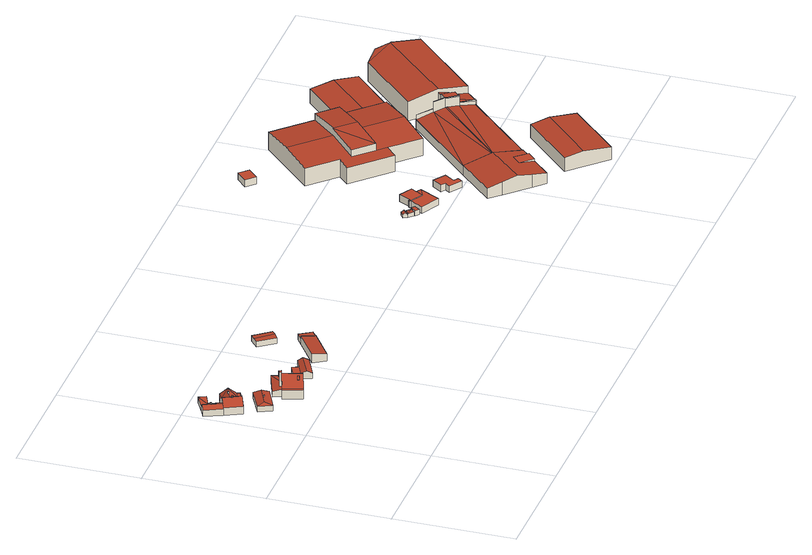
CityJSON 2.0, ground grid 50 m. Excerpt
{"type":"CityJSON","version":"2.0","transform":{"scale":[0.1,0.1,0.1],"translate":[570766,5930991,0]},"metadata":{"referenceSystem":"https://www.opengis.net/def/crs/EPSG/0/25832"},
"CityObjects":{
"building1":{"type":"Building","attributes":{"Grundfläche 2D":"142.577987","Grundhöhe NN":"1.070"},"children":["building1-1","building1-2","building1-3"],"geometry":[{"type":"Solid","lod":"3","boundaries":[[[[0,1,2,3,4,5]],[[6,7,1,0,8,9,10]],[[11,12,7,6,13,6,10,9]],[[14,15,16,17]],[[18,19,20,14]],[[21,15,14]],[[22,21,14,20,23]],[[24,25,26,27]],[[28,29,25,24,27,19,30]],[[26,27,26,25]],[[19,27,26,25,29,31,32,33,20]],[[34,35,36,37]],[[38,33,36,35]],[[21,33,38]],[[20,33,21,22,23]],[[39,40,41]],[[42,43,44,45,40,39]],[[33,32,36]],[[36,32,31,37]],[[2,46,47,40,3]],[[3,40,45,4]],[[4,45,44,5]],[[5,44,43,0]],[[0,43,42,8]],[[9,8,42,48,49,11]],[[12,11,49,50]],[[14,17,51,52]],[[1,7,12,30,19,18,14,52,46,2]],[[30,12,50,53,28]],[[37,31,29,28,53,54]],[[34,37,54,55]],[[35,34,55,56]],[[38,35,56,57]],[[15,21,38,57,58]],[[17,16,15,58,59,51]],[[41,40,47,60]],[[39,41,60,61]],[[42,39,61,48]],[[46,52,51,59,58,57,56,55,54,53,50,49,48,61,60,47]]]],"semantics":{"surfaces":[{"type":"RoofSurface"},{"type":"WallSurface"},{"type":"GroundSurface"}],"values":[[0,0,0,0,0,0,0,0,0,0,0,0,0,0,0,0,0,1,1,1,1,1,1,1,1,1,1,1,1,1,1,1,1,1,1,1,1,1,2]]}}]},
"building1-1":{"type":"BuildingInstallation","parents":["building1"],"geometry":[{"type":"MultiSurface","lod":"3","boundaries":[[[62,63,64,65,66,67,68]],[[67,66,65,69,13,70]],[[70,6,68,67]],[[6,71,62,68]],[[63,62,71,72]],[[72,10,69,65,64,63]]],"semantics":{"surfaces":[{"type":"RoofSurface"},{"type":"WallSurface"}],"values":[0,1,1,1,1,1]}}]},
"building1-2":{"type":"BuildingInstallation","parents":["building1"],"geometry":[{"type":"MultiSurface","lod":"3","boundaries":[[[73,74,75,76,77]],[[73,77,78,79]],[[74,73,79,24,26]],[[75,74,26,80]],[[80,81,76,75]],[[78,77,76,81,27]]],"semantics":{"surfaces":[{"type":"RoofSurface"},{"type":"WallSurface"}],"values":[0,1,1,1,1,1]}}]},
"building1-3":{"type":"BuildingInstallation","parents":["building1"],"geometry":[{"type":"MultiSurface","lod":"3","boundaries":[[[82,83,84,85,86,87]],[[85,84,88,89]],[[90,87,86,85,89,23]],[[82,87,90,91]],[[88,84,83,82,91,22]]],"semantics":{"surfaces":[{"type":"RoofSurface"},{"type":"WallSurface"}],"values":[0,1,1,1,1]}}]},
"building2":{"type":"Building","attributes":{"Grundfläche 2D":"67.186574","Grundhöhe NN":"1.665"},"children":["building2-1"],"geometry":[{"type":"Solid","lod":"3","boundaries":[[[[92,93,94,95,96]],[[92,96,97]],[[94,93,92,97,98]],[[96,95,99,100]],[[97,96,100,101]],[[98,97,101,102]],[[99,95,94,98,102]],[[100,99,102,101]]]],"semantics":{"surfaces":[{"type":"RoofSurface"},{"type":"WallSurface"},{"type":"GroundSurface"}],"values":[[0,0,0,1,1,1,1,2]]}}]},
"building2-1":{"type":"BuildingInstallation","parents":["building2"],"geometry":[{"type":"MultiSurface","lod":"3","boundaries":[[[103,104,105,106]],[[106,105,107,108]],[[103,106,108,109]],[[104,103,109,110]],[[105,104,110,107]]],"semantics":{"surfaces":[{"type":"RoofSurface"},{"type":"WallSurface"}],"values":[0,1,1,1,1]}}]},
"building3":{"type":"Building","attributes":{"Grundfläche 2D":"124.970389","Grundhöhe NN":"1.266"},"children":["building3-1","building3-2","building3-3","building3-4","building3-5","building3-6"],"geometry":[{"type":"Solid","lod":"3","boundaries":[[[[111,112,113]],[[114,115,116,117,112,111]],[[118,119,120,121,122,123,116,115]],[[124,125,126,127]],[[126,125,128,129,130]],[[128,131,132,133,134,135,136,130,129]],[[135,134,133,132,131,137,138,139]],[[139,140,141,142,143,136,135]],[[140,138,144,113,112]],[[138,140,139]],[[111,113,145,146]],[[115,114,111,146,147]],[[118,115,147,148]],[[119,118,148,149]],[[124,127,150,151]],[[137,131,128,125,124,151,152]],[[138,137,152,153]],[[144,138,153,154]],[[112,113,144,154,145,113]],[[112,117,140]],[[141,140,117,116,142]],[[121,120,119,149,150,127,126,130,136,143,142,116,123,122]],[[145,154,153,152,151,150,149,148,147,146]]]],"semantics":{"surfaces":[{"type":"RoofSurface"},{"type":"WallSurface"},{"type":"GroundSurface"}],"values":[[0,0,0,0,0,0,0,0,0,0,1,1,1,1,1,1,1,1,1,1,1,1,2]]}}]},
"building3-1":{"type":"BuildingInstallation","parents":["building3"],"geometry":[{"type":"MultiSurface","lod":"3","boundaries":[[[155,156,157,158]],[[158,157,159,160]],[[160,161,155,158]],[[156,155,161,162]],[[162,159,157,156]]],"semantics":{"surfaces":[{"type":"RoofSurface"},{"type":"WallSurface"}],"values":[0,1,1,1,1]}}]},
"building3-2":{"type":"BuildingInstallation","parents":["building3"],"geometry":[{"type":"MultiSurface","lod":"3","boundaries":[[[163,164,165,166]],[[165,120,121,166]],[[163,166,121,167]],[[164,163,167,168]],[[120,165,164,168]]],"semantics":{"surfaces":[{"type":"RoofSurface"},{"type":"WallSurface"}],"values":[0,1,1,1,1]}}]},
"building3-3":{"type":"BuildingInstallation","parents":["building3"],"geometry":[{"type":"MultiSurface","lod":"3","boundaries":[[[169,170,171,172]],[[173,169,172,174]],[[173,174,175,176]],[[175,174,172,171,177,132]],[[178,170,169,173,176,133]],[[171,170,178,177]]],"semantics":{"surfaces":[{"type":"RoofSurface"},{"type":"WallSurface"}],"values":[0,0,1,1,1,1]}}]},
"building3-4":{"type":"BuildingInstallation","parents":["building3"],"geometry":[{"type":"MultiSurface","lod":"3","boundaries":[[[179,180,181,182,183,184]],[[182,185,186,183]],[[180,179,187,188]],[[188,189,134,190,185,182,181,180]],[[190,139,186,185]],[[191,187,179,184,183,186,139,135]]],"semantics":{"surfaces":[{"type":"RoofSurface"},{"type":"WallSurface"}],"values":[0,0,1,1,1,1]}}]},
"building3-5":{"type":"BuildingInstallation","parents":["building3"],"geometry":[{"type":"MultiSurface","lod":"3","boundaries":[[[192,193,194,195,196,197]],[[197,196,198,199]],[[192,197,199,200]],[[201,194,193,192,200,202]],[[198,196,195,194,201,203]]],"semantics":{"surfaces":[{"type":"RoofSurface"},{"type":"WallSurface"}],"values":[0,1,1,1,1]}}]},
"building3-6":{"type":"BuildingInstallation","parents":["building3"],"geometry":[{"type":"MultiSurface","lod":"3","boundaries":[[[204,205,206,207]],[[208,209,205,204]],[[207,206,210,211]],[[211,208,204,207]],[[206,205,209,210]]],"semantics":{"surfaces":[{"type":"RoofSurface"},{"type":"WallSurface"}],"values":[0,1,1,1,1]}}]},
"building4":{"type":"Building","attributes":{"Grundfläche 2D":"58.412822","Grundhöhe NN":"0.856"},"geometry":[{"type":"Solid","lod":"3","boundaries":[[[[212,213,214,215]],[[213,216,217,214]],[[218,219,220,221]],[[216,213,212,222,223]],[[219,224,225,217,216,223,226,220]],[[215,214,217,225,227]],[[212,215,227,222]],[[221,220,226,228]],[[218,221,228,229]],[[219,218,229,224]],[[223,222,227,225,224,229,228,226]]]],"semantics":{"surfaces":[{"type":"RoofSurface"},{"type":"WallSurface"},{"type":"GroundSurface"}],"values":[[0,0,0,1,1,1,1,1,1,1,2]]}}]},
"building5":{"type":"Building","attributes":{"Grundfläche 2D":"107.240246","Grundhöhe NN":"0.630"},"geometry":[{"type":"Solid","lod":"3","boundaries":[[[[230,231,232,233]],[[234,235,236,237]],[[233,232,238,239]],[[233,239,240,237,230]],[[230,237,236,231]],[[231,236,241,238,232]],[[234,237,240,242]],[[235,234,242,243]],[[236,235,243,241]],[[241,243,242,240,239,238]]]],"semantics":{"surfaces":[{"type":"RoofSurface"},{"type":"WallSurface"},{"type":"GroundSurface"}],"values":[[0,0,1,1,1,1,1,1,1,2]]}}]},
"building6":{"type":"Building","attributes":{"Grundfläche 2D":"43.366379","Grundhöhe NN":"0.591"},"geometry":[{"type":"Solid","lod":"3","boundaries":[[[[244,245,246,247]],[[248,244,247,249]],[[249,247,246,250,251]],[[248,249,251,252]],[[245,244,248,252,253]],[[246,245,253,250]],[[251,250,253,252]]]],"semantics":{"surfaces":[{"type":"RoofSurface"},{"type":"WallSurface"},{"type":"GroundSurface"}],"values":[[0,0,1,1,1,1,2]]}}]},
"building7":{"type":"Building","attributes":{"Grundfläche 2D":"4.261649","Grundhöhe NN":"5.908"},"geometry":[{"type":"Solid","lod":"3","boundaries":[[[[254,255,256,257]],[[258,254,257,259]],[[259,257,256,260,261]],[[258,259,261,262]],[[255,254,258,262,263]],[[256,255,263,260]],[[261,260,263,262]]]],"semantics":{"surfaces":[{"type":"RoofSurface"},{"type":"WallSurface"},{"type":"GroundSurface"}],"values":[[0,0,1,1,1,1,2]]}}]},
"building8":{"type":"Building","attributes":{"Grundfläche 2D":"5.131159","Grundhöhe NN":"5.908"},"geometry":[{"type":"Solid","lod":"3","boundaries":[[[[264,265,266]],[[267,265,264]],[[268,269,266,265]],[[269,270,264,266]],[[270,271,267,264]],[[271,268,265,267]],[[271,270,269,268]]]],"semantics":{"surfaces":[{"type":"RoofSurface"},{"type":"WallSurface"},{"type":"GroundSurface"}],"values":[[0,0,1,1,1,1,2]]}}]},
"building9":{"type":"Building","attributes":{"Grundfläche 2D":"6.161831","Grundhöhe NN":"5.908"},"geometry":[{"type":"Solid","lod":"3","boundaries":[[[[272,273,274,275]],[[273,272,276,277]],[[274,273,277,278]],[[275,274,278,279]],[[272,275,279,276]],[[277,276,279,278]]]],"semantics":{"surfaces":[{"type":"RoofSurface"},{"type":"WallSurface"},{"type":"GroundSurface"}],"values":[[0,1,1,1,1,2]]}}]},
"building10":{"type":"Building","attributes":{"Grundfläche 2D":"101.048371","Grundhöhe NN":"5.908"},"geometry":[{"type":"Solid","lod":"3","boundaries":[[[[280,281,282]],[[283,284,281,280,285,286]],[[287,288,289,290,291,292]],[[293,294,295,296,286,285]],[[286,297,298,283]],[[284,283,298,299]],[[281,284,299,300]],[[282,281,300,301]],[[285,290,289,288,287,302,303,294,293]],[[290,285,280,291]],[[304,292,291,280,282,301]],[[287,292,304,302]],[[295,294,303,305]],[[296,295,305,306]],[[286,296,306,297]],[[300,299,298,297,306,305,303,302,304,301]]]],"semantics":{"surfaces":[{"type":"RoofSurface"},{"type":"WallSurface"},{"type":"GroundSurface"}],"values":[[0,0,0,0,1,1,1,1,1,1,1,1,1,1,1,2]]}}]},
"building11":{"type":"Building","attributes":{"Grundfläche 2D":"43.948999","Grundhöhe NN":"5.908"},"geometry":[{"type":"Solid","lod":"3","boundaries":[[[[307,308,309,310,311,312,313,314]],[[315,316,312,311]],[[316,317,313,312]],[[317,318,314,313]],[[318,319,307,314]],[[319,320,308,307]],[[320,321,309,308]],[[321,322,310,309]],[[322,315,311,310]],[[316,315,322,321,320,319,318,317]]]],"semantics":{"surfaces":[{"type":"RoofSurface"},{"type":"WallSurface"},{"type":"GroundSurface"}],"values":[[0,1,1,1,1,1,1,1,1,2]]}}]},
"building12":{"type":"Building","attributes":{"Grundfläche 2D":"29.718350","Grundhöhe NN":"5.908"},"geometry":[{"type":"Solid","lod":"3","boundaries":[[[[323,324,325,326]],[[327,328,326,325]],[[328,329,323,326]],[[329,330,324,323]],[[330,327,325,324]],[[330,329,328,327]]]],"semantics":{"surfaces":[{"type":"RoofSurface"},{"type":"WallSurface"},{"type":"GroundSurface"}],"values":[[0,1,1,1,1,2]]}}]},
"building13":{"type":"Building","attributes":{"Grundfläche 2D":"574.070950","Grundhöhe NN":"5.703"},"geometry":[{"type":"Solid","lod":"3","boundaries":[[[[331,332,333,334]],[[331,334,335,336]],[[337,332,331,336,338,339]],[[333,332,337,340]],[[335,334,333,340,341]],[[336,335,341,338]],[[340,337,339,338,341]]]],"semantics":{"surfaces":[{"type":"RoofSurface"},{"type":"WallSurface"},{"type":"GroundSurface"}],"values":[[0,0,1,1,1,1,2]]}}]},
"building14":{"type":"Building","attributes":{"Grundfläche 2D":"2169.849182","Grundhöhe NN":"5.908"},"geometry":[{"type":"MultiSurface","lod":"3","boundaries":[[[342,343,344,345]],[[346,347,348,344,343]],[[347,349,350,348]],[[351,352,353,354]],[[355,351,354,356]],[[357,355,356,358]],[[359,360,361,362,363]],[[364,363,362,365,366,367,368,369,370,371]],[[370,369,372,373,374]],[[374,373,375,376,377]],[[371,370,343,342,345,364]],[[376,349,347,346,343,370,374,377]],[[378,360,350,349,376,379,353,380]],[[364,345,344,348,350,360,359,363]],[[357,358,381,382]],[[355,357,382,383]],[[352,351,355,383,384]],[[353,352,384,380]],[[361,360,378,385]],[[365,362,361,385,386]],[[366,365,386,387]],[[367,366,387,388]],[[368,367,388,389]],[[369,368,389,390]],[[372,369,390,391]],[[356,375,373,372,391,381,358]],[[376,375,356,354,379]],[[384,383,382,381,391,390,389,388,387,386,385,378,380],[392,380,393]]],"semantics":{"surfaces":[{"type":"RoofSurface"},{"type":"WallSurface"},{"type":"GroundSurface"}],"values":[0,0,0,0,0,0,0,0,0,0,1,1,1,1,1,1,1,1,1,1,1,1,1,1,1,1,1,2]}}]},
"building15":{"type":"Building","attributes":{"Grundfläche 2D":"2613.908026","Grundhöhe NN":"5.916"},"children":["building15-1","building15-2","building15-3","building15-4"],"geometry":[{"type":"Solid","lod":"3","boundaries":[[[[394,395,396]],[[395,397,396]],[[398,399,400,395]],[[400,401,402,403,395]],[[403,397,395]],[[398,404,405,399]],[[406,405,404]],[[407,408,409,410,406,411]],[[410,405,406]],[[412,413,414,415,408]],[[408,415,414,410,409]],[[413,412,416,414]],[[399,405,410]],[[417,418,419,420,421,422,423,424,425]],[[426,427,428,429]],[[429,430,426]],[[431,428,427]],[[432,429,428]],[[433,429,432,434]],[[435,429,433]],[[436,437,438,439,440]],[[441,440,439]],[[442,443,444,445,446,447,436,440,448,449,450]],[[451,452,453,454,455,456]],[[457,458,454]],[[458,459,460,455,454]],[[443,461,462,444]],[[463,464,465,466,467]],[[437,414,468,469,438]],[[439,438,469,470]],[[441,439,470,471]],[[448,440,441,471,472]],[[449,448,472,473]],[[450,449,473,474]],[[442,450,474,475]],[[414,437,436,447,446,400,399,410]],[[400,446,445,476,477,401]],[[478,416,412,408,407,479,480]],[[414,416,478,468]],[[402,401,477,481]],[[397,403,402,481,482]],[[456,426,483,484,451]],[[485,486,487,457,454,453,452,451,484,488]],[[458,457,487,489]],[[459,458,489,490]],[[465,464,463,427,426,456,455,460,459,490,491]],[[420,492,479,407,411,406,423,422,421]],[[433,493,425,424,423,406,404,398]],[[425,493,433,434,432,428,419,418,417]],[[467,466,494,492,420,419,428,431]],[[433,398,395,435]],[[435,395,394,429]],[[482,495,430,429,394,396,397]],[[426,430,495,483]],[[445,444,462]],[[442,461,443]],[[462,461,442,475,476,445]],[[467,431,427,463]],[[491,494,466,465]],[[485,488,484,483,495,482,481,477,476,475,474,473,472,471,470,469,468,478,480,479,492,494,491,490,489,487,486]]]],"semantics":{"surfaces":[{"type":"RoofSurface"},{"type":"WallSurface"},{"type":"GroundSurface"}],"values":[[0,0,0,0,0,0,0,0,0,0,0,0,0,0,0,0,0,0,0,0,0,0,0,0,0,0,0,0,1,1,1,1,1,1,1,1,1,1,1,1,1,1,1,1,1,1,1,1,1,1,1,1,1,1,1,1,1,1,1,2]]}}]},
"building15-1":{"type":"BuildingInstallation","parents":["building15"],"geometry":[{"type":"MultiSurface","lod":"3","boundaries":[[[496,497,498]],[[499,500,501,497,496]],[[421,422,411,407]],[[421,407,408,502,499,496]],[[502,503,500,499]],[[409,411,422,498,497,501,500,503,415]]],"semantics":{"surfaces":[{"type":"RoofSurface"},{"type":"WallSurface"}],"values":[0,0,1,1,1,1]}}]},
"building15-2":{"type":"BuildingInstallation","parents":["building15"],"geometry":[{"type":"MultiSurface","lod":"3","boundaries":[[[504,503,502,505]],[[408,412,505,502]],[[412,413,504,505]],[[413,415,503,504]]],"semantics":{"surfaces":[{"type":"RoofSurface"},{"type":"WallSurface"}],"values":[0,1,1,1]}}]},
"building15-3":{"type":"BuildingInstallation","parents":["building15"],"geometry":[{"type":"MultiSurface","lod":"3","boundaries":[[[506,507,508]],[[498,509,510,506,508,496]],[[506,510,511]],[[507,418,421,496,508]],[[509,498,422,423]],[[509,423,424,425,511,510]],[[425,417,418,507,506,511]]],"semantics":{"surfaces":[{"type":"RoofSurface"},{"type":"WallSurface"}],"values":[0,0,0,1,1,1,1]}}]},
"building15-4":{"type":"BuildingInstallation","parents":["building15"],"geometry":[{"type":"MultiSurface","lod":"3","boundaries":[[[493,512,513,514]],[[514,513,429,434]],[[493,514,434,433]],[[512,493,433,435]],[[513,512,435,429]]],"semantics":{"surfaces":[{"type":"RoofSurface"},{"type":"WallSurface"}],"values":[0,1,1,1,1]}}]}
},
"vertices":[
[55,912,39],[78,860,39],[90,865,38],[67,914,38],[66,913,38],[64,916,38],[42,892,53],[60,852,53],[45,933,39],[28,925,53],[40,897,53],[10,916,39],[42,844,39],[40,894,52],[109,874,46],[141,893,42],[107,879,42],[107,878,42],[90,865,59],[78,860,68],[91,836,66],[155,863,66],[124,850,66],[120,848,66],[94,825,67],[95,824,68],[94,825,68],[92,829,68],[74,776,45],[109,792,68],[42,844,45],[141,806,45],[144,808,42],[139,819,42],[141,804,40],[176,820,40],[144,808,40],[141,806,40],[169,833,42],[104,967,36],[67,914,36],[118,938,36],[45,933,36],[55,912,36],[64,916,36],[66,913,36],[90,865,11],[67,914,11],[45,933,11],[10,916,11],[42,844,11],[107,878,11],[109,874,11],[74,776,11],[141,806,11],[141,804,11],[176,820,11],[169,833,11],[141,893,11],[107,879,11],[118,938,11],[104,967,11],
[44,893,58],[42,898,58],[40,897,58],[39,897,58],[40,894,58],[41,892,58],[42,892,58],[39,897,53],[41,892,52],[44,893,52],[42,898,52],
[91,823,70],[94,825,70],[99,826,70],[97,831,70],[90,828,70],[90,828,66],[91,823,66],[99,826,65],[97,831,64],
[124,849,70],[124,850,70],[122,854,70],[118,852,70],[120,848,70],[120,847,70],[122,854,63],[118,852,63],[120,847,66],[124,849,66],
[124,707,50],[161,724,50],[206,746,50],[193,775,41],[96,727,41],[121,672,41],[219,717,41],[193,775,17],[96,727,17],[121,672,17],[219,717,17],
[163,719,54],[166,721,54],[165,723,54],[162,722,54],[165,723,49],[162,722,49],[163,719,48],[166,721,48],
[360,693,38],[320,680,43],[320,679,43],[351,718,38],[339,749,38],[298,696,44],[306,675,44],[228,708,38],[241,675,44],[268,685,44],[276,688,44],[292,694,44],[293,694,44],[251,591,51],[257,593,54],[229,671,54],[223,669,51],[289,605,102],[271,653,102],[261,683,102],[320,616,54],[306,657,54],[303,664,54],[296,682,54],[294,689,54],[292,694,54],[326,618,51],[314,652,51],[295,689,54],[306,675,50],[300,691,50],[298,696,50],[293,694,54],[328,657,43],[320,679,13],[360,693,13],[339,749,13],[228,708,13],[241,675,13],[223,669,13],[251,591,13],[326,618,13],[314,652,13],[328,657,13],
[340,720,61],[342,715,61],[347,716,61],[345,721,61],[347,716,39],[345,721,39],[340,720,39],[342,715,39],
[273,695,106],[266,692,106],[268,685,106],[276,688,106],[273,695,43],[266,692,43],
[303,664,55],[295,661,68],[297,653,69],[306,657,55],[304,664,55],[307,657,55],[307,657,54],[304,664,54],[297,653,68],[295,661,67],
[286,685,69],[288,678,69],[289,679,68],[296,682,55],[294,689,55],[288,686,64],[297,683,55],[295,689,55],[286,685,68],[288,678,68],[289,679,67],[297,683,54],[288,686,63],
[282,665,83],[276,663,92],[274,662,96],[274,660,96],[276,655,96],[285,658,83],[276,655,95],[285,658,82],[282,665,82],[274,662,95],[276,663,91],[274,660,95],
[267,621,82],[270,614,83],[278,616,94],[275,624,94],[267,621,81],[270,614,82],[278,616,93],[275,624,93],
[504,651,34],[495,671,45],[404,627,45],[414,607,34],[485,691,34],[395,647,34],[388,675,32],[400,650,32],[445,671,32],[432,697,32],[504,651,9],[485,691,9],[400,650,9],[395,647,9],[445,671,9],[414,607,9],[432,697,9],[388,675,9],
[682,680,35],[649,728,43],[530,646,45],[562,598,36],[715,703,29],[683,751,29],[649,728,33],[682,680,33],[530,646,6],[562,598,6],[682,680,6],[649,728,6],[715,703,6],[683,751,6],
[652,834,32],[670,849,30],[617,916,30],[597,900,32],[630,818,30],[578,885,30],[617,916,6],[578,885,6],[630,818,6],[670,849,6],
[1613,626,79],[1607,635,72],[1589,621,72],[1594,613,79],[1618,619,72],[1599,606,72],[1589,621,59],[1599,606,59],[1618,619,59],[1607,635,59],
[1631,601,78],[1599,605,75],[1614,586,78],[1619,617,75],[1599,605,59],[1614,586,59],[1631,601,59],[1619,617,59],
[1633,570,80],[1653,593,80],[1638,606,80],[1617,583,80],[1633,570,59],[1653,593,59],[1638,606,59],[1617,583,59],
[1727,587,88],[1767,607,88],[1744,619,89],[1644,563,88],[1722,522,88],[1673,616,88],[1672,615,88],[1703,671,90],[1678,624,90],[1677,624,90],[1673,616,90],[1727,587,90],[1757,641,90],[1677,624,88],[1678,624,88],[1673,627,88],[1668,618,88],[1672,615,59],[1644,563,59],[1722,522,59],[1767,607,59],[1744,619,59],[1703,671,59],[1678,624,59],[1757,641,59],[1673,627,59],[1668,618,59],
[1848,584,88],[1821,543,88],[1839,531,88],[1826,511,88],[1876,477,88],[1889,497,88],[1871,509,88],[1898,550,88],[1876,477,59],[1889,497,59],[1871,509,59],[1898,550,59],[1848,584,59],[1821,543,59],[1839,531,59],[1826,511,59],
[1673,1308,89],[1629,1266,89],[1663,1231,89],[1707,1273,89],[1663,1231,59],[1707,1273,59],[1673,1308,59],[1629,1266,59],
[2375,286,126],[2317,345,115],[2114,144,115],[2172,85,126],[2255,1,111],[2458,203,111],[2317,345,57],[2458,203,57],[2375,286,57],[2114,144,57],[2255,1,57],
[1847,909,164],[1920,835,165],[1956,1018,179],[1846,910,164],[2030,943,178],[2031,944,179],[1957,1018,179],[2139,1051,165],[2065,1126,165],[2376,1151,134],[2304,1223,122],[2134,1056,122],[2207,982,134],[2451,1075,122],[2279,909,122],[2279,907,122],[2278,908,122],[1957,1018,147],[2065,1126,135],[1925,1267,135],[1816,1160,147],[1956,1018,147],[1846,910,135],[1706,1051,135],[1811,945,135],[1768,903,130],[1913,757,130],[1955,800,135],[1920,835,135],[1847,909,135],[2060,693,135],[2170,802,150],[2030,943,150],[2279,909,135],[2139,1051,135],[2031,944,149],[2065,1126,59],[2139,1051,123],[2134,1056,59],[2278,908,59],[2279,907,59],[2451,1075,59],[2304,1223,59],[1925,1267,59],[1706,1051,59],[1811,945,59],[1768,903,59],[1913,757,59],[1955,800,59],[2060,693,59],[2207,982,59],[2139,1051,59],
[2424,599,100],[2422,597,100],[2425,597,98],[2426,597,98],[2373,646,113],[2055,408,121],[2143,318,99],[2140,315,99],[2141,313,98],[2144,317,98],[2334,685,121],[2334,684,121],[2330,689,120],[2333,692,120],[2298,727,114],[2296,724,114],[2053,409,121],[2331,690,120],[2246,778,100],[2244,776,100],[1964,500,99],[2295,725,114],[2245,779,99],[2375,648,154],[2376,648,154],[2400,673,154],[2357,716,161],[2333,692,161],[2331,690,161],[2330,689,161],[2334,685,160],[2373,646,154],[2474,644,113],[2415,703,126],[2400,673,125],[2424,599,115],[2427,596,114],[2391,682,127],[2376,648,126],[2373,646,126],[2375,648,126],[2422,597,115],[2053,409,128],[1964,500,104],[1826,359,104],[1871,314,116],[1914,267,128],[1870,313,116],[2076,250,104],[2027,298,116],[2062,333,116],[2111,285,104],[2143,318,104],[2055,408,127],[1958,223,116],[1959,224,116],[2005,178,104],[2755,923,143],[2754,925,144],[2666,1014,164],[2664,1015,164],[2384,734,164],[2474,644,143],[2618,1062,152],[2530,1063,141],[2292,826,141],[2383,735,164],[2076,250,113],[2111,285,113],[2415,703,140],[2384,734,152],[2383,735,152],[2360,713,152],[2391,682,140],[1964,500,59],[1826,359,59],[1871,314,59],[1870,313,59],[1958,223,59],[1959,224,59],[2005,178,59],[2076,250,59],[2111,285,59],[2140,315,59],[2245,779,59],[2333,692,59],[2298,727,59],[2141,313,59],[2426,597,59],[2474,644,59],[2755,923,59],[2666,1014,59],[2664,1015,59],[2618,1062,59],[2754,925,59],[2530,1063,59],[2292,826,59],[2383,735,59],[2357,716,59],[2373,646,127],[2360,713,59],[2427,596,59],
[2333,692,162],[2323,697,161],[2331,690,162],[2298,727,158],[2295,725,158],[2296,724,158],[2298,727,128],[2295,725,128],
[2244,776,120],[2246,778,120],
[2375,648,157],[2376,648,157],[2337,687,161],[2330,689,162],[2334,685,161],[2373,646,157],
[2422,597,121],[2424,599,121],[2375,648,127]
]}
